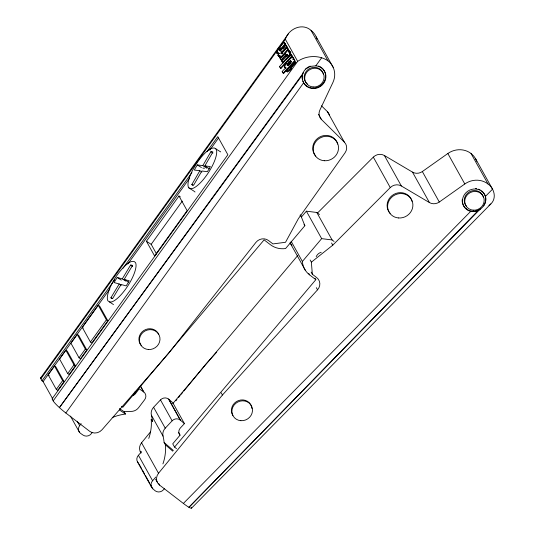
<?xml version="1.0" encoding="UTF-8"?>
<svg xmlns="http://www.w3.org/2000/svg" width="535" height="535" viewBox="0 0 535 535"><rect width="100%" height="100%" fill="white"/><g stroke="black" fill="none" stroke-linecap="round" stroke-linejoin="round"><path stroke-width="0.8" d="M280.159 56.095L279.665 55.72L279.136 56.496L280.46 58.328L288.559 49.494L287.161 47.535L282.219 52.932L281.102 53.406L281.644 52.062L286.64 46.592L285.683 44.873C285.844 45.763 277.799 53.727 280.467 49.026L285.148 43.917L284.219 42.245L278.775 48.19C276.903 49.494 275.351 54.65 279.136 53.313L276.943 53.166M285.683 44.873L287.121 46.899L282.119 52.37L281.631 53.781M279.665 55.72L278.093 55.553L278.661 53.005M287.349 71.449C286.82 72.847 292.036 69.71 290.866 68.36L290.391 68.052L290.592 67.55L295.387 62.307L295.153 61.879L290.572 66.815L290.512 65.638L286.854 71.503L290.191 69.336L290.391 68.052M284.292 66.755C285.122 62.836 288.271 59.652 291.501 57.472C294.611 55.332 292.083 61.645 293.641 59.164L294.992 61.043L283.583 73.496L282.172 71.509C285.001 67.912 286.934 68.587 284.292 66.755L285.001 67.698L285.917 67.858M284.767 67.062L284.861 66.34L284.386 66.032M279.725 50.35C281.002 52.149 279.618 50.076 280.942 49.334L285.63 44.224L284.219 42.245M284.673 61.137L283.022 62.923L282.54 62.622L288.425 56.228L290.124 53.346L289.91 51.708L288.559 51.781L289.121 51.052L288.285 49.554L280.186 58.389L281.55 60.288L286.185 55.286L287.603 54.657M285.777 59.947C287.041 57.76 291.729 55.145 290.391 52.015L289.696 51.641M293.086 59.378L293.561 59.686L293.722 58.014L292.558 57.151M290.879 61.391C289.856 59.98 287.409 63.371 287.141 64.835C288.826 66.046 290.304 61.385 291.354 61.699M282.54 62.622L281.677 61.064C288.586 55.74 289.114 49.768 281.076 59.98M290.645 60.896C292.077 61.231 288.111 62.381 288.064 63.973C286.947 64.909 288.78 66.4 287.141 64.835M308.006 67.196A11.944 11.195 -29.1 0 0 305.706 68.995C301.994 72.546 301.299 78.331 303.619 82.811L65.845 413L89.659 431.29A8.955 8.393 -29.1 0 0 102.004 429.779L168.478 353.488L255.897 242.409A8.955 8.393 -29.1 0 1 268.537 240.536L272.944 243.927L285.523 242.281L298.356 218.695L345.062 152.789A8.955 8.393 -29.1 0 0 344.339 142.103L327.38 111.634L321.495 105.823M292.324 65.798C289.422 68.794 292.458 66.052 290.793 65.497M290.866 68.36L295.868 62.615L295.153 61.879M278.829 54.075L279.116 53.447L278.641 53.139M52.784 399.01L43.114 381.636L41.991 380.773L40.881 378.773L285.356 39.262C288.579 28.85 302.168 22.53 311.022 30.348A19.467 18.244 -29.1 0 1 317.028 39.048M193.162 185.484L191.797 184.602L199.849 170.739L201.889 172.056M199.849 170.739L194.365 170.036A19.407 6.052 -57.2 0 1 197.335 164.92L202.818 165.623L210.864 151.759A19.407 6.052 -57.2 0 1 212.89 152.02L204.838 165.883L209.606 168.96M158.788 483.66L159.59 485.111L183.371 503.442L470.686 211.378C478.872 213.238 487.933 204.651 485.452 196.372L492.528 189.176L475.575 158.708L473.836 156.18L471.054 153.505A19.467 18.244 -29.1 0 0 447.842 153.505L422.342 171.554A8.955 8.393 -29.1 0 1 412.485 172.116L384.404 155.518A8.955 8.393 -29.1 0 0 373.316 157.116L317.569 212.943M112.263 298.664L110.899 297.788L119.218 283.971L121.258 285.289M119.218 283.971L114.142 282.567A19.407 6.052 -57.2 0 1 117.212 277.471L122.281 278.875L130.6 265.066A19.407 6.052 -57.2 0 1 132.473 265.581L124.153 279.397L128.239 282.032M40.647 377.891L288.378 33.879M41.991 380.773L114.751 279.731M123.05 268.202L191.904 172.584M207.045 151.565L217.785 136.646L227.863 154.742L52.062 398.869L53.179 400.869A13.723 1.799 40.1 0 0 59.405 407.603A13.81 1.806 40.1 0 0 65.845 413M43.114 381.636L109.856 288.953M127.878 263.922L189.751 178.001M209.727 150.268L218.494 138.09M48.177 374.794L54.483 366.04L55.914 366.957L64.04 381.562L57.74 390.323L56.309 389.4L48.177 374.794L49.133 375.409M65.858 350.244L59.552 358.998L67.684 373.604L69.115 374.527L75.415 365.766L67.29 351.161L65.858 350.244L73.984 364.843L75.415 365.766M77.234 334.449L70.928 343.202L79.053 357.808L80.484 358.731L86.79 349.97L78.665 335.365L77.234 334.449L85.359 349.047L86.79 349.97M82.303 327.407L98.259 305.251L99.691 306.167L107.816 320.773L91.859 342.935L90.428 342.012L82.303 327.407L83.253 328.022M178.984 196.017L187.136 210.656L154.561 255.89L146.416 241.252L178.984 196.017L180.349 196.893M156.621 254.085L151.184 244.321L182.301 201.113M56.309 389.4L62.608 380.639L54.483 366.04M67.684 373.604L73.984 364.843M79.053 357.808L85.359 349.047M90.428 342.012L106.385 319.85L98.259 305.251M53.179 400.869L297.661 61.364C306.388 55.379 319.134 54.771 327.982 60.816A19.467 18.244 -29.1 0 1 332.91 82.477L319.863 110.103A8.955 8.393 -29.1 0 0 321.388 119.425L344.339 142.103M305.706 68.995L310.407 66.367L315.837 65.838L321.695 57.7M302.803 73.616L59.405 407.603L302.469 74.94M92.348 432.367A47.775 44.779 -29.1 0 0 91.358 433.631A5.972 5.597 -29.1 0 1 83.112 435.136L80.524 433.357A5.972 5.597 -29.1 0 1 79.662 425.639L81.159 423.666M132.245 395.726A5.765 5.403 -29.1 0 0 135.609 393.506L139.18 388.798L143.801 391.968A5.972 5.597 -29.1 0 1 144.664 399.692L138.598 407.69A8.955 8.393 -29.1 0 1 130.941 411.422A47.775 44.779 -29.1 0 0 124.187 411.776L119.445 408.539M140.859 452.737A8.955 8.393 -29.1 0 1 141.554 442.799L150.542 431.812M175.901 400.768L176.958 399.478M178.543 397.532L180.128 395.592M181.184 394.302L182.769 392.362M183.826 391.065L205.493 364.556L216.675 352.177M159.59 485.111A8.955 8.393 -29.1 0 1 158.514 473.268L222.446 395.024L317.529 289.836A8.955 8.393 -29.1 0 0 316.753 277.638L312.353 274.248L311.136 272.074M191.597 508.096L490.842 203.922C496.901 198.278 494.266 188.32 488.014 183.973L471.054 153.505M291.267 65.805L290.338 65.845M301.546 216.882L306.368 211.171L316.807 212.475L319.448 214.508M300.496 214.802L304.856 225.716L285.583 248.554A20.898 19.588 -29.1 0 1 270.376 244.689L264.103 239.867L122.823 407.289L121.505 406.279M172.698 403.718L297.861 255.396M176.53 448.624L174.557 447.099L315.837 279.678L309.564 274.85A20.898 19.588 -29.1 0 1 302.375 261.481L321.655 238.637L332.095 239.941L334.074 241.466M148.75 438.419A47.775 44.779 -29.1 0 0 151.204 419.313L152.468 421.587A47.775 44.779 -29.1 0 0 151.398 415.213A8.955 8.393 -29.1 0 1 153.592 407.269L160.487 399.912A5.972 5.597 -29.1 0 1 168.572 399.07L172.792 402.715L184.435 423.633L180.382 427.96A5.765 5.403 -29.1 0 0 180.048 435.162L172.731 443.829L174.557 447.099M288.285 49.554L289.602 51.36L289.074 52.136L290.391 52.015M280.34 47.307L279.257 48.498L278.775 48.19M283.022 48.611L285.115 46.324M279.986 58.021L288.084 49.187L287.161 47.535M284.446 54.57L285.523 53.393M279.451 66.614L290.853 54.169L291.334 54.476L292.257 56.135L280.848 68.58L279.451 66.614L279.925 66.922M290.244 55.66L291.334 54.476M280.373 68.273L291.782 55.827L290.853 54.169M283.109 73.188L294.517 60.736M172.785 451.179L165.375 444.779L164.111 442.505A47.775 44.779 -29.1 0 0 163.041 436.125A8.955 8.393 -29.1 0 1 165.235 428.187L172.13 420.824A5.972 5.597 -29.1 0 1 180.215 419.988L184.435 423.633M164.392 488.763L163.255 489.973A5.972 5.597 -29.1 0 1 155.177 490.809L152.803 488.769L150.375 484.402M478.397 210.329L188.942 507.294L479.574 209.653M312.353 274.248L311.363 262.163L332.763 245.177L390.269 187.584A8.955 8.393 -29.1 0 1 401.364 185.986L429.444 202.578A8.955 8.393 -29.1 0 0 439.302 202.023L464.801 183.973A19.467 18.244 -29.1 0 1 488.014 183.973M488.977 205.534L490.842 203.922M279.183 55.874L280.146 56.028M293.033 57.459L292.063 57.245M278.006 55.265L279.517 56.208L279.036 55.901M109.454 301.994L111.768 301.9A23.888 7.443 -57.2 0 0 129.162 283.757A23.888 7.443 -57.2 0 0 135.469 262.538L133.917 261.368L131.603 261.461A23.888 7.443 -57.2 0 0 114.202 279.611A23.888 7.443 -57.2 0 0 107.896 300.83L113.507 304.609M204.838 165.883L210.322 166.586A19.407 6.052 -57.2 0 1 207.353 171.702L201.869 170.999L193.817 184.863A19.407 6.052 -57.2 0 1 191.797 184.602M202.885 168.097L204.45 168.298M124.153 279.397L129.223 280.801A19.407 6.052 -57.2 0 1 126.153 285.897L121.084 284.493L112.771 298.303A19.407 6.052 -57.2 0 1 110.899 297.788M220.681 151.893L214.181 147.921L211.72 148.282A23.888 7.443 -57.2 0 0 194.252 167.274A23.888 7.443 -57.2 0 0 188.775 187.805L193.55 190.875M188.775 187.805L190.507 188.701L192.968 188.34A23.888 7.443 -57.2 0 0 210.436 169.348A23.888 7.443 -57.2 0 0 215.906 148.824M285.148 43.917L285.63 44.224M286.64 46.592L287.121 46.899M288.084 49.187L288.559 49.494M289.121 51.052L289.602 51.36M289.455 51.621L289.937 51.928M289.194 51.648L289.669 51.949M290.291 52.383L290.766 52.691M290.291 52.537L290.766 52.845M288.632 51.621L289.382 52.022M290.271 52.718L290.752 53.025M288.559 51.781L289.074 52.136M290.244 52.911L290.719 53.219M290.191 53.119L290.672 53.426M290.124 53.346L290.605 53.654M290.077 53.507L290.552 53.814M290.01 53.681L290.492 53.988M289.937 53.861L290.411 54.169M289.85 54.048L290.324 54.356M289.749 54.236L290.231 54.543M291.782 55.827L292.257 56.135M280.467 49.026L280.942 49.334M289.455 54.751L289.93 55.058M280.333 49.193L280.808 49.501M292.792 57.198L293.615 57.787M278.641 48.344L279.116 48.652M293.247 57.706L293.722 58.014M280.126 49.481L280.601 49.788M289.127 55.265L289.609 55.573M278.501 48.504L278.982 48.812M293.314 58.001L293.789 58.308M280.012 49.661L280.494 49.969M293.34 58.255L293.815 58.562M278.367 48.672L278.849 48.979M286.961 54.242L287.643 54.717M279.912 49.849L280.393 50.156M280.688 50.31L281.163 50.618M286.72 54.256L287.656 54.811M287.161 54.63L287.636 54.938M288.853 55.667L289.328 55.974M291.501 57.472L291.983 57.78L290.886 57.834M293.314 58.576L293.789 58.883M279.825 50.029L280.307 50.337M287.121 54.777L287.596 55.085M278.1 49.019L278.581 49.327M286.426 54.389L286.9 54.697M279.758 50.196L280.233 50.504M287.054 54.944L287.529 55.252M293.227 58.957L294.116 59.472L294.992 61.043M279.718 50.477L280.193 50.785M286.078 54.63L286.553 54.938M279.725 50.578L280.447 51.039M281.744 51.942L282.219 52.249M288.425 56.228L288.9 56.536M281.644 52.062L282.119 52.37M277.632 49.728L278.113 50.036M281.544 52.189L282.019 52.497M286.72 55.513L287.201 55.821M285.703 54.978L286.185 55.286M281.43 52.356L281.912 52.664M282.219 52.932L282.694 53.239M286.599 55.687L287.081 55.994M288.057 56.656L288.539 56.964M281.33 52.524L281.805 52.831M277.424 50.096L277.899 50.404M290.231 58.308L290.706 58.616M281.243 52.697L281.718 53.005M281.163 52.858L281.644 53.166M281.764 53.313L282.239 53.62L281.564 53.433M281.102 53.018L281.584 53.326M286.138 56.242L286.613 56.549M295.387 62.307L295.868 62.615M281.082 53.179L281.557 53.487M277.063 50.818L277.545 51.126M281.082 53.306L281.858 53.801M289.535 58.903L290.01 59.211M276.923 51.159L277.397 51.467M288.88 59.492L289.355 59.8M278.374 53.105L278.855 53.413M290.492 60.896L291.361 61.398M290.311 60.937L291.374 61.532M278.126 53.186L278.601 53.493M290.11 61.017L290.592 61.324M277.886 53.239L278.367 53.547M290.833 61.592L291.308 61.899M276.689 52.677L277.424 53.473M277.658 53.279L278.133 53.587M289.896 61.144L290.371 61.451M277.438 53.293L277.919 53.6M288.218 60.161L288.693 60.468M276.782 52.965L277.645 53.58M289.529 61.398L290.01 61.706M278.14 54.356L278.615 54.657M290.518 62.294L290.993 62.602M289.141 61.739L289.616 62.047M290.378 62.528L290.853 62.836M287.542 60.903L288.017 61.211M278.026 54.858L278.501 55.165M279.491 55.787L279.965 56.095M279.33 55.834L280.086 56.235M288.733 62.147L289.214 62.455M278.895 55.921L279.377 56.228M289.963 63.103L290.438 63.411M278.093 55.553L278.575 55.861M278.688 55.934L279.163 56.242M278.2 55.714L278.976 56.208M279.136 56.496L280.46 58.328M289.709 63.418L290.191 63.725L289.455 63.705M288.325 62.628L288.8 62.936M289.208 63.966L289.682 64.274L288.96 64.2M287.924 63.157L288.398 63.464M280.186 58.389L280.668 58.696M287.817 63.297L288.298 63.605M287.696 63.478L288.178 63.785M290.679 65.517L291.314 65.899M286.131 62.655L286.606 62.963L286.151 63.638L285.677 63.331M287.583 63.665L288.064 63.973M290.806 65.772L291.281 66.079M288.673 64.461L289.147 64.768L288.392 64.688M290.512 65.638L290.993 65.945M287.482 63.852L287.957 64.16M287.389 64.04L287.863 64.347M287.308 64.22L287.783 64.528M287.241 64.394L287.716 64.702M290.525 66.641L291.221 67.002M281.677 61.064L282.152 61.371M287.195 64.554L287.669 64.862M290.505 66.741L291.127 67.082M287.161 64.702L287.636 65.009M287.756 65.076L288.231 65.384M290.525 66.801L291 67.109M287.141 64.942L287.97 65.477M287.195 65.056L287.85 65.477M290.592 67.55L291.067 67.858M290.431 67.818L290.906 68.126M290.385 67.958L290.859 68.266M284.894 64.735L285.376 65.043M291.093 68.727L290.612 68.42L291.107 68.875M290.619 68.661L291.093 68.968M290.558 68.788L291.04 69.095M290.492 68.921L290.966 69.229M290.411 69.048L290.893 69.356M284.6 65.404L285.081 65.711M290.298 69.216L290.772 69.523M288.666 68.366L289.141 68.674M290.191 69.336L290.665 69.644M290.104 69.416L290.579 69.724M284.312 66.42L284.787 66.728M285.443 67.55L286.131 68.019M284.319 67.029L284.794 67.336M285.175 67.577L285.65 67.885M284.928 67.557L285.409 67.865M284.393 67.243L285.188 67.805M287.094 70.72L287.569 71.028M286.834 71.269L287.536 71.77M286.82 71.376L287.449 71.817M286.827 71.456L287.382 71.83M282.172 71.509L282.654 71.817M210.864 151.759L212.91 153.077M202.818 165.623L206.905 168.257M197.335 164.92L201.421 167.555M146.416 241.252L151.184 244.321M130.6 265.066L132.647 266.383M122.281 278.875L125.692 281.069M117.212 277.471L121.305 280.106M106.385 319.85L107.816 320.773M62.608 380.639L64.04 381.562M119.358 409.89L125.451 414.05A47.775 44.779 -29.1 0 0 112.23 417.547M299.981 215.23L301.305 216.247M151.204 419.313L152.442 420.383M164.111 442.505L173.367 450.503M447.842 153.505L464.801 183.973M466.326 208.951L466.58 209.406M422.342 171.554L439.302 202.023M412.485 172.116L429.444 202.578M384.404 155.518L401.364 185.986M316.218 36.895L333.178 67.356M311.022 30.348L327.982 60.816M373.316 157.116L390.269 187.584M285.356 39.262L297.661 61.364M306.254 85.767L306.508 86.222M318.559 114.343L321.388 119.425M280.962 59.231L281.55 60.288M282.447 61.886L283.022 62.923M280.233 67.477L280.848 68.58M282.962 72.379L283.583 73.496M316.807 212.475L332.095 239.941M331.553 242.997L332.763 245.177M306.368 211.171L321.655 238.637M304.054 224.265L304.856 225.716M310.146 259.99L311.363 262.163M315.028 278.227L315.837 279.678M291.114 241.245L302.375 261.481M308.762 273.405L309.564 274.85M316.312 287.656L317.529 289.836M305.331 270.282L290.044 242.816A20.898 19.588 -29.1 0 0 291.963 245.271M221.236 392.844L222.446 395.024M168.806 399.264L180.449 420.182M168.572 399.07L180.215 419.988M160.487 399.912L172.13 420.824M178.443 432.273L180.048 435.162M153.592 407.269L165.235 428.187M140.591 386.196L143.801 391.968M140.344 386.016L143.554 391.787M151.398 415.213L163.041 436.125M134.807 392.061L135.609 393.506M141.554 442.799L158.514 473.268M124.187 411.776L125.451 414.05M140.23 451.593L141.039 453.045M155.571 479.159L157.19 482.062M141.541 451.614A47.775 44.779 -29.1 0 1 138.425 455.285L152.595 480.751A5.972 5.597 -29.1 0 0 152.803 488.769M139.033 464.032L141.467 468.399M142.277 469.857L144.704 474.217M145.513 475.675L149.566 482.951M137.508 461.952L151.686 487.418M77.234 421.272L79.662 425.639M70.439 416.103L79.361 432.126M475.575 158.708L476.779 161.349M277.13 52.617L277.163 52.985M307.592 84.182A9.851 9.235 -29.1 0 1 308.809 69.002A9.851 9.235 -29.1 0 1 323.334 74.017M321.528 67.671A11.944 11.195 -29.1 0 1 320.559 85.727A11.944 11.195 -29.1 0 1 302.79 81.086M302.375 79.668A11.944 11.195 -29.1 0 1 303.291 72.339M308.514 66.902A11.944 11.195 -29.1 0 1 310.113 66.159M318.592 66.052A11.944 11.195 -29.1 0 1 321.08 67.343M315.837 65.838A11.944 11.195 -29.1 0 1 323.688 83.32A11.944 11.195 -29.1 0 1 303.619 82.811M315.757 156.073A12.84 12.037 -29.1 0 1 319.616 137.054A12.84 12.037 -29.1 0 1 337.672 144.109M141.38 345.563A10.453 9.797 -29.1 0 1 143.821 330.496A10.453 9.797 -29.1 0 1 158.721 334.368M327.38 111.634A8.955 8.393 -29.1 0 1 329.56 115.607M40.867 378.767A13.756 1.799 40.1 0 1 41.449 377.817M195.054 191.978A23.888 7.443 -57.2 0 1 194.024 191.182M316.198 256.686A7.39 6.928 -29.1 0 1 321.221 252.273M138.632 463.303A5.972 5.597 -29.1 0 1 138.425 455.285M165.375 444.779A47.775 44.779 -29.1 0 1 162.921 463.885M155.718 477.08A47.775 44.779 -29.1 0 1 152.595 480.751M466.58 206.39A9.851 9.235 -29.1 0 1 469.543 191.791A9.851 9.235 -29.1 0 1 483.399 197.208M481.6 190.855A11.944 11.195 -29.1 0 1 483.607 205.901M480.691 208.864A11.944 11.195 -29.1 0 1 462.521 203.173M462.387 202.598A11.944 11.195 -29.1 0 1 462.227 199.649M475.488 188.561A11.944 11.195 -29.1 0 1 476.698 188.708M478.457 189.163A11.944 11.195 -29.1 0 1 480.102 189.885M470.686 211.378A11.944 11.195 -29.1 0 1 465.898 192.76A11.944 11.195 -29.1 0 1 485.452 196.372M390.129 213.304A12.84 12.037 -29.1 0 1 393.987 194.292A12.84 12.037 -29.1 0 1 412.044 201.341M232.919 415.528A10.453 9.797 -29.1 0 1 238.503 400.575A10.453 9.797 -29.1 0 1 251.958 408.526M191.376 507.22A13.723 1.786 40.2 0 1 183.411 503.468M313.142 86.984A9.851 9.235 -29.1 0 0 323.367 73.556A9.851 9.235 -29.1 0 0 306.689 72.339A9.851 9.235 -29.1 0 0 313.142 86.984M324.237 160.727A12.84 12.037 -29.1 0 0 337.565 143.226A12.84 12.037 -29.1 0 0 315.831 141.641A12.84 12.037 -29.1 0 0 324.237 160.727M148.376 349.515A10.453 9.797 -29.1 0 0 159.223 335.278A10.453 9.797 -29.1 0 0 141.534 333.98A10.453 9.797 -29.1 0 0 148.376 349.515M473.207 210.175A9.851 9.235 -29.1 0 0 483.433 196.74A9.851 9.235 -29.1 0 0 466.761 195.522A9.851 9.235 -29.1 0 0 473.207 210.175M398.608 217.966A12.84 12.037 -29.1 0 0 411.937 200.464A12.84 12.037 -29.1 0 0 390.202 198.88A12.84 12.037 -29.1 0 0 398.608 217.966M240.864 420.697A10.453 9.797 -29.1 0 0 251.711 406.453A10.453 9.797 -29.1 0 0 234.022 405.156A10.453 9.797 -29.1 0 0 240.864 420.697"/></g></svg>
